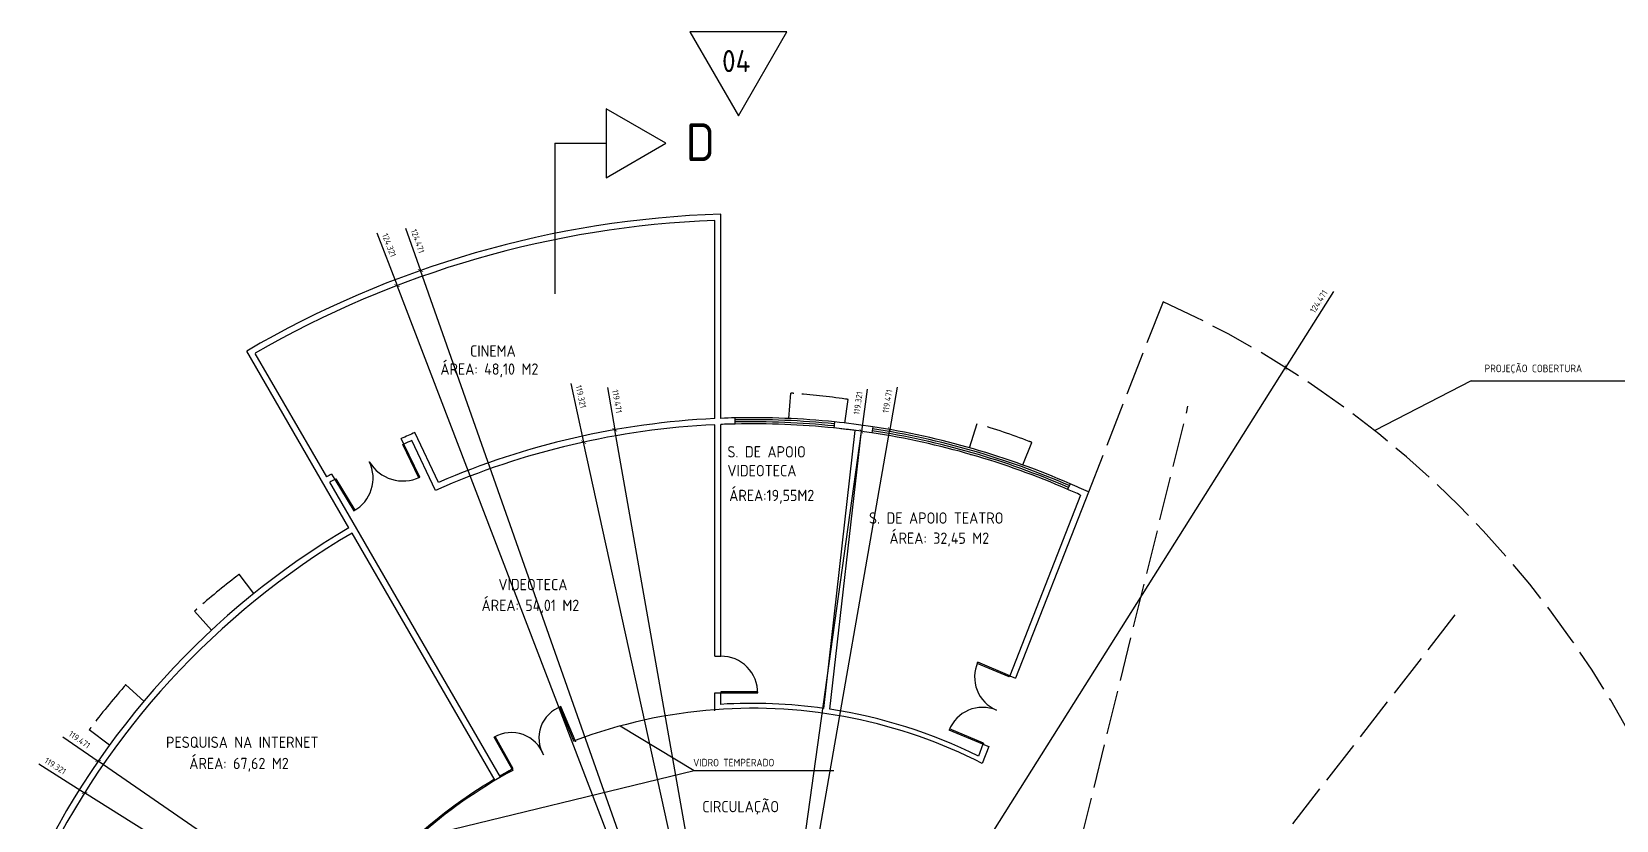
# Model space of a CAD drawing. Extents: x 115 to 1469, y 94 to 338.
# Drawn here: x 121.59 to 160.39, y 318.71 to 338.04 of the extents above; entities that cross this region are included whole.
import ezdxf

# ---------------------------------------------------------------- set-up
doc = ezdxf.new("R2010")
doc.units = 0
doc.linetypes.add('ACAD_ISO02W100', pattern=[15, 12, -3])
doc.layers.get('0').update_dxf_attribs({"linetype": 'CONTINUOUS'})
doc.layers.get('DEFPOINTS').update_dxf_attribs({"linetype": 'CONTINUOUS'})
for name, color, linetype in [('1', 7, 'CONTINUOUS'), ('COTA', 1, 'CONTINUOUS'), ('PAREDE', 6, 'CONTINUOUS'), ('PROJ', 1, 'CONTINUOUS')]:
    doc.layers.add(name, color=color, linetype=linetype)
doc.styles.get("Standard").update_dxf_attribs({"font": 'ISOCP'})
doc.dimstyles.new('COTA100', dxfattribs={"dimscale": 0.1, "dimtxt": 1.5, "dimasz": 1, "dimexe": 1, "dimexo": 1, "dimgap": 1, "dimtad": 1, "dimlfac": -1, "dimzin": 0, "dimdsep": 46, "dimtxsty": 'Standard', "dimblk1": 'ARCHTICK', "dimblk2": 'ARCHTICK', "dimsah": 1, "dimcen": 1, "dimdle": 1, "dimclrt": 3, "dimadec": 0, "dimazin": 0, "dimtfac": 1, "dimtmove": 0, "dimatfit": 3, "dimldrblk": 'ARCHTICK', "dimfxl": 1, "dimtolj": 1, "dimtzin": 0, "dimarcsym": 0})

# ---------------------------------------------------------------- blocks, each defined once
blk = doc.blocks.new('_ARCHTICK')
at = {"color": 0, "linetype": 'ByBlock', "const_width": 0.15}
blk.add_lwpolyline([(-0.5, -0.5), (0.5, 0.5)], dxfattribs=at)
blk = doc.blocks.new('*D73')
at = {"layer": 'COTA', "color": 0, "lineweight": -2}
for p in [(153.469, 331.673), (139.248, 309.108)]:
    blk.add_line(p, (152.296, 329.812), dxfattribs=at)
at = {"layer": 'DEFPOINTS', "color": 0}
for p in [(152.296, 329.812), (139.248, 309.108)]:
    blk.add_point(p, dxfattribs=at)
at = {"layer": 'COTA', "color": 0, "lineweight": -2, "xscale": 0.1, "yscale": 0.1, "zscale": 0.1, "rotation": 237.7795016975965}
blk.add_blockref('_ARCHTICK', (152.296, 329.812), dxfattribs=at)
at = {"layer": 'COTA', "color": 3, "insert": (153.107, 331.428), "char_height": 0.15, "attachment_point": 5, "rotation": 57.7795}
blk.add_mtext('\\A1;124.471', dxfattribs=at)
blk = doc.blocks.new('*D74')
at = {"layer": 'COTA', "color": 0, "lineweight": -2}
for p in [(142.784, 329.326), (139.248, 309.108)]:
    blk.add_line(p, (142.602, 328.289), dxfattribs=at)
at = {"layer": 'DEFPOINTS', "color": 0}
for p in [(142.602, 328.289), (139.248, 309.108)]:
    blk.add_point(p, dxfattribs=at)
at = {"layer": 'COTA', "color": 0, "lineweight": -2, "xscale": 0.1, "yscale": 0.1, "zscale": 0.1, "rotation": 260.0804055968918}
blk.add_blockref('_ARCHTICK', (142.602, 328.289), dxfattribs=at)
at = {"layer": 'COTA', "color": 3, "insert": (142.546, 328.984), "char_height": 0.15, "attachment_point": 5, "rotation": 80.0804}
blk.add_mtext('\\A1;119.471', dxfattribs=at)
blk = doc.blocks.new('*D75')
at = {"layer": 'COTA', "color": 0, "lineweight": -2}
for p in [(142.052, 329.282), (139.248, 309.108)]:
    blk.add_line(p, (141.908, 328.246), dxfattribs=at)
at = {"layer": 'DEFPOINTS', "color": 0}
for p in [(141.908, 328.246), (139.248, 309.108)]:
    blk.add_point(p, dxfattribs=at)
at = {"layer": 'COTA', "color": 0, "lineweight": -2, "xscale": 0.1, "yscale": 0.1, "zscale": 0.1, "rotation": 262.0869653995346}
blk.add_blockref('_ARCHTICK', (141.908, 328.246), dxfattribs=at)
at = {"layer": 'COTA', "color": 3, "insert": (141.827, 328.939), "char_height": 0.15, "attachment_point": 5, "rotation": 82.087}
blk.add_mtext('\\A1;119.321', dxfattribs=at)
blk = doc.blocks.new('*D76')
at = {"layer": 'COTA', "color": 0, "lineweight": -2}
for p in [(135.689, 329.322), (139.248, 309.108)]:
    blk.add_line(p, (135.871, 328.285), dxfattribs=at)
at = {"layer": 'DEFPOINTS', "color": 0}
for p in [(135.871, 328.285), (139.248, 309.108)]:
    blk.add_point(p, dxfattribs=at)
at = {"layer": 'COTA', "color": 0, "lineweight": -2, "xscale": 0.1, "yscale": 0.1, "zscale": 0.1, "rotation": 279.9854306974631}
blk.add_blockref('_ARCHTICK', (135.871, 328.285), dxfattribs=at)
at = {"layer": 'COTA', "color": 3, "insert": (135.926, 328.981), "char_height": 0.15, "attachment_point": 5, "rotation": 279.9854}
blk.add_mtext('\\A1;119.471', dxfattribs=at)
blk = doc.blocks.new('*D77')
at = {"layer": 'COTA', "color": 0, "lineweight": -2}
for p in [(134.791, 329.422), (139.248, 309.108)]:
    blk.add_line(p, (135.107, 327.981), dxfattribs=at)
at = {"layer": 'DEFPOINTS', "color": 0}
for p in [(135.107, 327.981), (139.248, 309.108)]:
    blk.add_point(p, dxfattribs=at)
at = {"layer": 'COTA', "color": 0, "lineweight": -2, "xscale": 0.1, "yscale": 0.1, "zscale": 0.1, "rotation": 282.3748167698654}
blk.add_blockref('_ARCHTICK', (135.107, 327.981), dxfattribs=at)
at = {"layer": 'COTA', "color": 3, "insert": (135.041, 329.098), "char_height": 0.15, "attachment_point": 5, "rotation": 282.3748}
blk.add_mtext('\\A1;119.321', dxfattribs=at)
blk = doc.blocks.new('*D78')
at = {"layer": 'COTA', "color": 0, "lineweight": -2}
for p in [(130.745, 333.226), (139.248, 309.108)]:
    blk.add_line(p, (131.111, 332.188), dxfattribs=at)
at = {"layer": 'DEFPOINTS', "color": 0}
for p in [(131.111, 332.188), (139.248, 309.108)]:
    blk.add_point(p, dxfattribs=at)
at = {"layer": 'COTA', "color": 0, "lineweight": -2, "xscale": 0.1, "yscale": 0.1, "zscale": 0.1, "rotation": 289.4188848251839}
blk.add_blockref('_ARCHTICK', (131.111, 332.188), dxfattribs=at)
at = {"layer": 'COTA', "color": 3, "insert": (131.044, 332.907), "char_height": 0.15, "attachment_point": 5, "rotation": 289.4189}
blk.add_mtext('\\A1;124.471', dxfattribs=at)
blk = doc.blocks.new('*D79')
at = {"layer": 'COTA', "color": 0, "lineweight": -2}
for p in [(130.04, 333.113), (139.248, 309.108)]:
    blk.add_line(p, (130.537, 331.817), dxfattribs=at)
at = {"layer": 'DEFPOINTS', "color": 0}
for p in [(130.537, 331.817), (139.248, 309.108)]:
    blk.add_point(p, dxfattribs=at)
at = {"layer": 'COTA', "color": 0, "lineweight": -2, "xscale": 0.1, "yscale": 0.1, "zscale": 0.1, "rotation": 290.9861340354269}
blk.add_blockref('_ARCHTICK', (130.537, 331.817), dxfattribs=at)
at = {"layer": 'COTA', "color": 3, "insert": (130.344, 332.809), "char_height": 0.15, "attachment_point": 5, "rotation": 290.9861}
blk.add_mtext('\\A1;124.321', dxfattribs=at)
blk = doc.blocks.new('*D59')
at = {"layer": 'COTA', "color": 0, "lineweight": -2}
for p in [(122.352, 320.762), (139.248, 309.108)]:
    blk.add_line(p, (123.219, 320.165), dxfattribs=at)
at = {"layer": 'DEFPOINTS', "color": 0}
for p in [(123.219, 320.165), (139.248, 309.108)]:
    blk.add_point(p, dxfattribs=at)
at = {"layer": 'COTA', "color": 0, "lineweight": -2, "xscale": 0.1, "yscale": 0.1, "zscale": 0.1, "rotation": 325.4016076100658}
blk.add_blockref('_ARCHTICK', (123.219, 320.165), dxfattribs=at)
at = {"layer": 'COTA', "color": 3, "insert": (122.762, 320.692), "char_height": 0.15, "attachment_point": 5, "rotation": 325.4016}
blk.add_mtext('\\A1;119.471', dxfattribs=at)
blk = doc.blocks.new('*D60')
at = {"layer": 'COTA', "color": 0, "lineweight": -2}
for p in [(121.764, 320.096), (139.248, 309.108)]:
    blk.add_line(p, (122.888, 319.39), dxfattribs=at)
at = {"layer": 'DEFPOINTS', "color": 0}
for p in [(122.888, 319.39), (139.248, 309.108)]:
    blk.add_point(p, dxfattribs=at)
at = {"layer": 'COTA', "color": 0, "lineweight": -2, "xscale": 0.1, "yscale": 0.1, "zscale": 0.1, "rotation": 327.8507484600131}
blk.add_blockref('_ARCHTICK', (122.888, 319.39), dxfattribs=at)
at = {"layer": 'COTA', "color": 3, "insert": (122.17, 320.047), "char_height": 0.15, "attachment_point": 5, "rotation": 327.8507}
blk.add_mtext('\\A1;119.321', dxfattribs=at)

msp = doc.modelspace()

# ---------------------------------------------------------------- linework, layer by layer
for p, q in [((156.836, 329.481), (154.478, 328.264)), ((156.836, 329.481), (160.743, 329.481)), ((136.004, 321.027), (137.811, 319.936)), ((131.03, 318.29), (137.811, 319.936)), ((137.811, 319.936), (141.234, 319.936))]:
    msp.add_line(p, q)
at = {"color": 3}
for p, q in [((130.679, 327.921), (130.706, 327.934)), ((131.071, 327.111), (130.679, 327.921)), ((131.099, 327.123), (130.706, 327.934)), ((129.011, 327.068), (129.037, 327.083)), ((129.011, 327.068), (129.476, 326.297)), ((129.037, 327.083), (129.502, 326.312)), ((145.531, 322.228), (144.744, 322.559)), ((145.543, 322.255), (144.756, 322.587)), ((145.543, 322.255), (145.531, 322.228)), ((139.366, 321.867), (138.466, 321.867)), ((138.466, 321.867), (138.466, 321.837)), ((138.466, 321.837), (139.366, 321.837)), ((139.366, 321.867), (139.366, 321.837)), ((134.524, 321.49), (134.552, 321.501)), ((134.869, 320.658), (134.524, 321.49)), ((134.897, 320.669), (134.552, 321.501)), ((144.886, 320.579), (144.057, 320.928)), ((144.898, 320.606), (144.068, 320.956)), ((133.356, 319.965), (132.915, 320.75)), ((133.382, 319.98), (132.941, 320.765)), ((134.869, 320.658), (134.897, 320.669)), ((144.898, 320.606), (144.887, 320.578)), ((133.356, 319.965), (133.382, 319.98))]:
    msp.add_line(p, q, dxfattribs=at)
at = {"color": 5}
msp.add_line((139.366, 321.837), (139.366, 321.867), dxfattribs=at)
at = {"color": 1}
for centre, radius, start, end in [((129.038, 327.099), 0.913, 298.6327, 26.1023), ((130.687, 327.996), 0.965, 210.8709, 295.2736), ((138.476, 321.846), 0.891, 358.6447, 90.5868), ((145.565, 322.229), 0.885, 156.1703, 246.6233), ((134.826, 320.734), 0.814, 109.6339, 210.8205), ((144.878, 320.598), 0.885, 67.6595, 158.1125), ((133.34, 320.026), 0.839, 20.3177, 120.3709)]:
    msp.add_arc(centre, radius, start, end, dxfattribs=at)
at = {"color": 3}
for centre, start, end in [((139.248, 309.108), 114.3391, 114.4261), ((139.248, 309.108), 119.5306, 119.6176), ((122.777, 337.726), 300.8454, 300.9324)]:
    msp.add_arc(centre, 19.773, start, end, dxfattribs=at)
at = {"layer": '1', "color": 21}
msp.add_lwpolyline([(138.896, 335.981), (140.084, 338.04), (137.707, 338.04)], close=True, dxfattribs=at)
at = {"layer": 'PAREDE'}
for p, q in [((134.4, 335.306), (135.661, 335.306)), ((134.4, 335.306), (134.4, 331.617)), ((138.316, 328.558), (138.316, 333.413)), ((138.466, 328.565), (138.466, 333.568)), ((129.361, 325.884), (126.857, 330.214)), ((128.815, 327.128), (127.062, 330.158)), ((138.316, 322.737), (138.316, 328.408)), ((138.466, 322.737), (138.466, 328.415)), ((138.821, 328.426), (138.818, 328.576)), ((141.25, 328.477), (141.235, 328.328)), ((142.189, 328.357), (142.167, 328.209)), ((130.706, 327.934), (130.641, 328.068)), ((131.48, 326.8), (130.904, 328.022)), ((131.553, 326.996), (130.977, 328.218)), ((140.988, 321.458), (141.759, 328.267)), ((141.137, 321.437), (141.908, 328.25)), ((128.933, 327.196), (129.011, 327.068)), ((133.071, 319.77), (128.89, 326.998)), ((147.468, 326.76), (145.682, 322.199)), ((147.019, 326.962), (146.959, 326.825)), ((147.277, 326.683), (145.543, 322.255)), ((132.941, 319.694), (129.436, 325.754)), ((138.316, 322.737), (138.316, 323.55)), ((138.466, 322.737), (138.466, 323.559)), ((138.316, 322.737), (138.466, 322.737)), ((145.542, 322.254), (145.682, 322.199)), ((138.316, 321.395), (138.316, 321.837)), ((138.316, 321.395), (138.316, 321.837)), ((138.316, 321.837), (138.466, 321.837)), ((138.466, 321.556), (138.466, 321.837)), ((138.466, 321.556), (138.466, 321.837)), ((138.466, 321.556), (138.466, 321.79)), ((138.466, 321.556), (138.466, 321.79)), ((134.897, 320.669), (134.909, 320.641)), ((144.886, 320.579), (144.773, 320.29)), ((145.026, 320.524), (144.863, 320.11)), ((144.886, 320.579), (145.026, 320.524)), ((133.356, 319.965), (133.371, 319.939))]:
    msp.add_line(p, q, dxfattribs=at)
msp.add_lwpolyline([(137.123, 335.306), (135.661, 336.15), (135.661, 334.462)], close=True, dxfattribs=at)
for centre, radius, start, end in [((139.248, 309.108), 24.473, 91.8295, 120.4165), ((139.248, 309.108), 24.323, 92.1944, 120.0654), ((139.248, 309.108), 24.323, 91.8295, 91.8408), ((139.248, 309.108), 24.323, 118.6419, 118.6505), ((139.248, 309.108), 19.323, 92.7626, 113.704), ((139.248, 309.108), 19.473, 92.7413, 113.2743), ((139.248, 309.108), 19.473, 91.2659, 92.2995), ((139.248, 309.108), 19.323, 91.2659, 92.3174), ((139.248, 309.108), 19.323, 92.2995, 92.3174), ((139.248, 309.108), 19.323, 82.5318, 84.0968), ((139.248, 309.108), 19.473, 81.311, 84.0968), ((139.248, 309.108), 19.323, 82.087, 83.586), ((139.248, 309.108), 20.823, 113.4021, 114.415), ((139.248, 309.108), 20.673, 113.8046, 114.4047), ((139.248, 309.108), 19.323, 81.311, 82.087), ((130.782, 323.797), 3.869, 118.5478, 120.5713), ((139.248, 309.108), 20.673, 119.6828, 120.069), ((139.248, 309.108), 19.323, 65.4474, 66.4788), ((139.248, 309.108), 19.473, 65.0297, 66.4788), ((139.248, 309.108), 19.473, 120.5118, 155.0558), ((139.248, 309.108), 19.323, 120.5154, 154.6301), ((139.248, 309.108), 12.353, 94.3238, 110.6206), ((139.248, 309.108), 12.353, 62.946, 94.3238), ((139.248, 309.108), 12.473, 81.979, 93.5914), ((139.248, 309.108), 12.473, 63.7064, 81.2895), ((139.248, 309.108), 12.323, 118.4823, 145.1674), ((139.248, 309.108), 12.353, 118.4844, 120.0849), ((139.248, 309.108), 12.353, 118.4844, 119.5521), ((139.254, 309.099), 12.364, 120.7862, 145.1536)]:
    msp.add_arc(centre, radius, start, end, dxfattribs=at)
at = {"layer": 'PAREDE', "color": 1}
for radius, start, end in [(19.473, 84.0968, 91.2659), (19.323, 84.0968, 91.2659), (19.473, 66.4788, 81.311), (19.323, 66.4788, 81.311)]:
    msp.add_arc((139.248, 309.108), radius, start, end, dxfattribs=at)
at = {"layer": 'PAREDE', "color": 3}
for radius, start, end in [(19.423, 84.0968, 91.2659), (19.373, 84.0968, 91.2659), (19.423, 66.4788, 81.311), (19.373, 66.4788, 81.311)]:
    msp.add_arc((139.248, 309.108), radius, start, end, dxfattribs=at)
at = {"layer": 'PROJ', "linetype": 'ACAD_ISO02W100', "ltscale": 0.09}
for p, q in [((149.294, 331.423), (147.468, 326.76)), ((140.129, 328.56), (140.181, 329.182)), ((141.499, 328.45), (141.588, 329.027)), ((145.025, 309.033), (149.906, 328.86)), ((144.556, 327.843), (144.745, 328.438)), ((145.864, 327.422), (146.083, 327.976)), ((127.03, 324.271), (126.672, 324.744)), ((127.124, 324.146), (127.12, 324.151)), ((125.991, 323.371), (125.581, 323.842)), ((145.025, 309.033), (156.536, 323.861)), ((124.341, 321.637), (123.893, 322.035)), ((123.495, 320.555), (123.001, 320.936))]:
    msp.add_line(p, q, dxfattribs=at)
for centre, radius, start, end in [((139.248, 309.108), 24.472, 359.9988, 65.7616), ((138.69, 309.165), 20.073, 85.5387, 85.7385), ((138.69, 309.165), 20.073, 81.8975, 85.5387), ((138.69, 309.165), 20.073, 81.6977, 81.8975), ((138.865, 309.245), 20.073, 69.1273, 72.9683), ((138.865, 309.245), 20.073, 68.9275, 69.1273), ((178.919, 431.611), 109.457, 251.71299, 251.71517), ((138.914, 308.837), 20.073, 127.7817, 131.4229), ((138.914, 308.837), 20.073, 127.5819, 127.7817), ((138.914, 308.837), 20.073, 131.4229, 131.6227), ((139.026, 308.848), 20.073, 139.1307, 142.7719), ((139.026, 308.848), 20.073, 138.9308, 139.1307), ((139.026, 308.848), 20.073, 142.7719, 142.9717)]:
    msp.add_arc(centre, radius, start, end, dxfattribs=at)

# ---------------------------------------------------------------- texts
at = {"attachment_point": 1}
for s, insert, char_height, width in [('04', (138.496, 337.59), 0.5406, 0.4498), ('D', (137.609, 335.794), 0.924, 0.7692), ('CINEMA', (132.325, 330.354), 0.2773, 0.2307), ('ÁREA: 48,10 M2', (131.599, 329.911), 0.27728, 4.63478), ('PROJEÇÃO COBERTURA', (157.166, 329.881), 0.18623, 6.59741), ('S. DE APOIO VIDEOTECA', (138.628, 327.884), 0.27728, 3.051), ('ÁREA:19,55M2', (138.672, 326.815), 0.27728, 4.6348), ('S. DE APOIO TEATRO', (142.095, 326.261), 0.27728, 5.47289), ('ÁREA: 32,45 M2', (142.595, 325.767), 0.27728, 4.6348), ('VIDEOTECA', (133.021, 324.63), 0.2773, 0.23065), ('ÁREA: 54,01 M2', (132.607, 324.122), 0.27728, 4.6348), ('PESQUISA NA INTERNET', (124.881, 320.766), 0.27728, 9.8228), ('ÁREA: 67,62 M2', (125.451, 320.247), 0.27728, 4.6348), ('VIDRO TEMPERADO', (137.79, 320.222), 0.18623, 6.59741), ('CIRCULAÇÃO', (138.013, 319.189), 0.2773, 9.8228)]:
    msp.add_mtext(s, dxfattribs=dict(at, insert=insert, char_height=char_height, width=width))

# ---------------------------------------------------------------- dimensions: what is measured, and where the dimension line sits
at = {"layer": 'COTA'}
for mpoint, override, picture, middle in [((130.537, 331.817), {"dimpost": '1<>1'}, '*D79', (130.18, 332.746)), ((131.111, 332.188), {"dimpost": '1<>1'}, '*D78', (130.878, 332.848)), ((152.296, 329.812), {"dimpost": '1<>1'}, '*D73', (153.255, 331.334)), ((135.107, 327.981), {"dimpost": '1<>1'}, '*D77', (134.87, 329.061)), ((135.871, 328.285), {"dimpost": '1<>1'}, '*D76', (135.754, 328.95)), ((142.602, 328.289), {"dimpost": '1<>1'}, '*D74', (142.718, 328.954)), ((141.908, 328.246), {"dimpost": '1<>1', "dimtmove": 1}, '*D75', (142.001, 328.915)), ((123.219, 320.165), {"dimpost": '1<>1'}, '*D59', (122.663, 320.548)), ((122.888, 319.39), {"dimpost": '1<>1'}, '*D60', (122.077, 319.899))]:
    dim = msp.add_radius_dim(center=(139.248, 309.108), mpoint=mpoint, dimstyle='COTA100', override=override, dxfattribs=at)
    dim.commit()
    dim.dimension.update_dxf_attribs({"geometry": picture, "text_midpoint": middle, "dimtype": 164})

doc.saveas('drawing.dxf')
